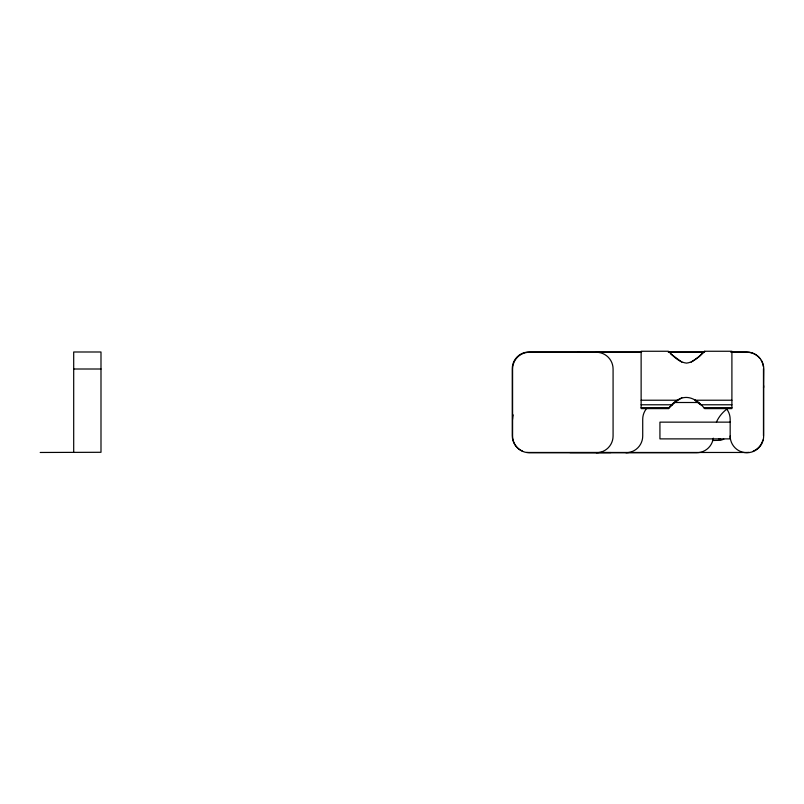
<?xml version="1.0" encoding="UTF-8"?>
<svg xmlns="http://www.w3.org/2000/svg" width="804" height="804" viewBox="0 0 804 804"><rect width="100%" height="100%" fill="white"/><g stroke="black" fill="none" stroke-linecap="round" stroke-linejoin="round"><path stroke-width="1.21" d="M668.355 408.613C680.295 392.995 692.968 394.462 704.666 408.613L731.901 408.613L731.901 351.258L704.666 351.258C699.269 356.021 694.103 362.292 686.515 363.127C678.988 362.252 673.44 356.333 668.355 351.258L641.13 351.258L641.13 408.613L668.355 408.613L675.169 402.221L681.812 397.769M704.666 351.258L699.349 356.544L691.209 362.112M723.841 439.205L720.464 440.341L712.485 440.481M718.716 438.803L720.294 438.682M73.697 452.29L73.697 351.991L100.992 351.991L100.992 452.29L40.2 452.471M641.612 351.991L529.002 351.991A16.743 16.743 0 0 0 512.259 368.734L512.259 435.728A16.743 16.743 0 0 0 522.6 451.195M669.139 351.991L704.173 351.991M731.7 351.991L746.715 351.991A16.743 16.743 0 0 1 760.001 358.544M640.818 352.263L529.344 352.263A16.743 16.743 0 0 0 512.59 369.006L512.59 435.989A16.743 16.743 0 0 0 529.344 452.742L696.666 452.742A16.743 16.743 0 0 0 713.269 438.18M668.315 352.263L704.555 352.263M730.806 352.263L747.057 352.263A16.743 16.743 0 0 1 763.8 369.006L763.659 385.749A16.603 16.603 0 0 1 763.519 387.92M73.697 369.006L100.992 369.006M641.13 400.221L677.44 400.221M731.901 404.774L700.495 404.774L695.169 400.221L731.901 400.221M674.194 402.502L698.706 402.502M641.13 404.774L672.506 404.774M641.13 407.638L669.049 407.638M703.56 407.638L731.901 407.638M730.163 422.14L659.933 422.14L659.933 438.883L730.163 438.883L730.163 419.246A16.743 16.743 0 0 0 726.705 409.055M569.925 452.572L610.869 452.572M670.787 353.911L681.812 362.112M695.169 400.221L700.495 404.372M763.659 385.749L763.659 435.989A16.743 16.743 0 0 1 746.906 452.742A16.743 16.743 0 0 1 730.163 435.989M763.468 368.734L763.468 435.728M716.414 422.11A33.637 33.637 0 0 1 726.575 409.306M577.393 352.403A16.743 16.743 0 0 1 579.583 352.263M512.59 419.246A16.743 16.743 0 0 1 513.163 414.914M596.327 452.742A16.743 16.743 0 0 0 613.08 435.989L613.08 369.006A16.743 16.743 0 0 0 596.327 352.263M646.175 409.055A16.743 16.743 0 0 0 642.718 419.246L642.718 435.989A16.743 16.743 0 0 1 625.974 452.742M526.821 452.33A16.743 16.743 0 0 0 529.002 452.471L746.715 452.471A16.743 16.743 0 0 0 748.906 452.33M762.895 440.059A16.743 16.743 0 0 1 753.127 451.195M761.217 360.363A16.743 16.743 0 0 1 763.318 366.554"/></g></svg>
